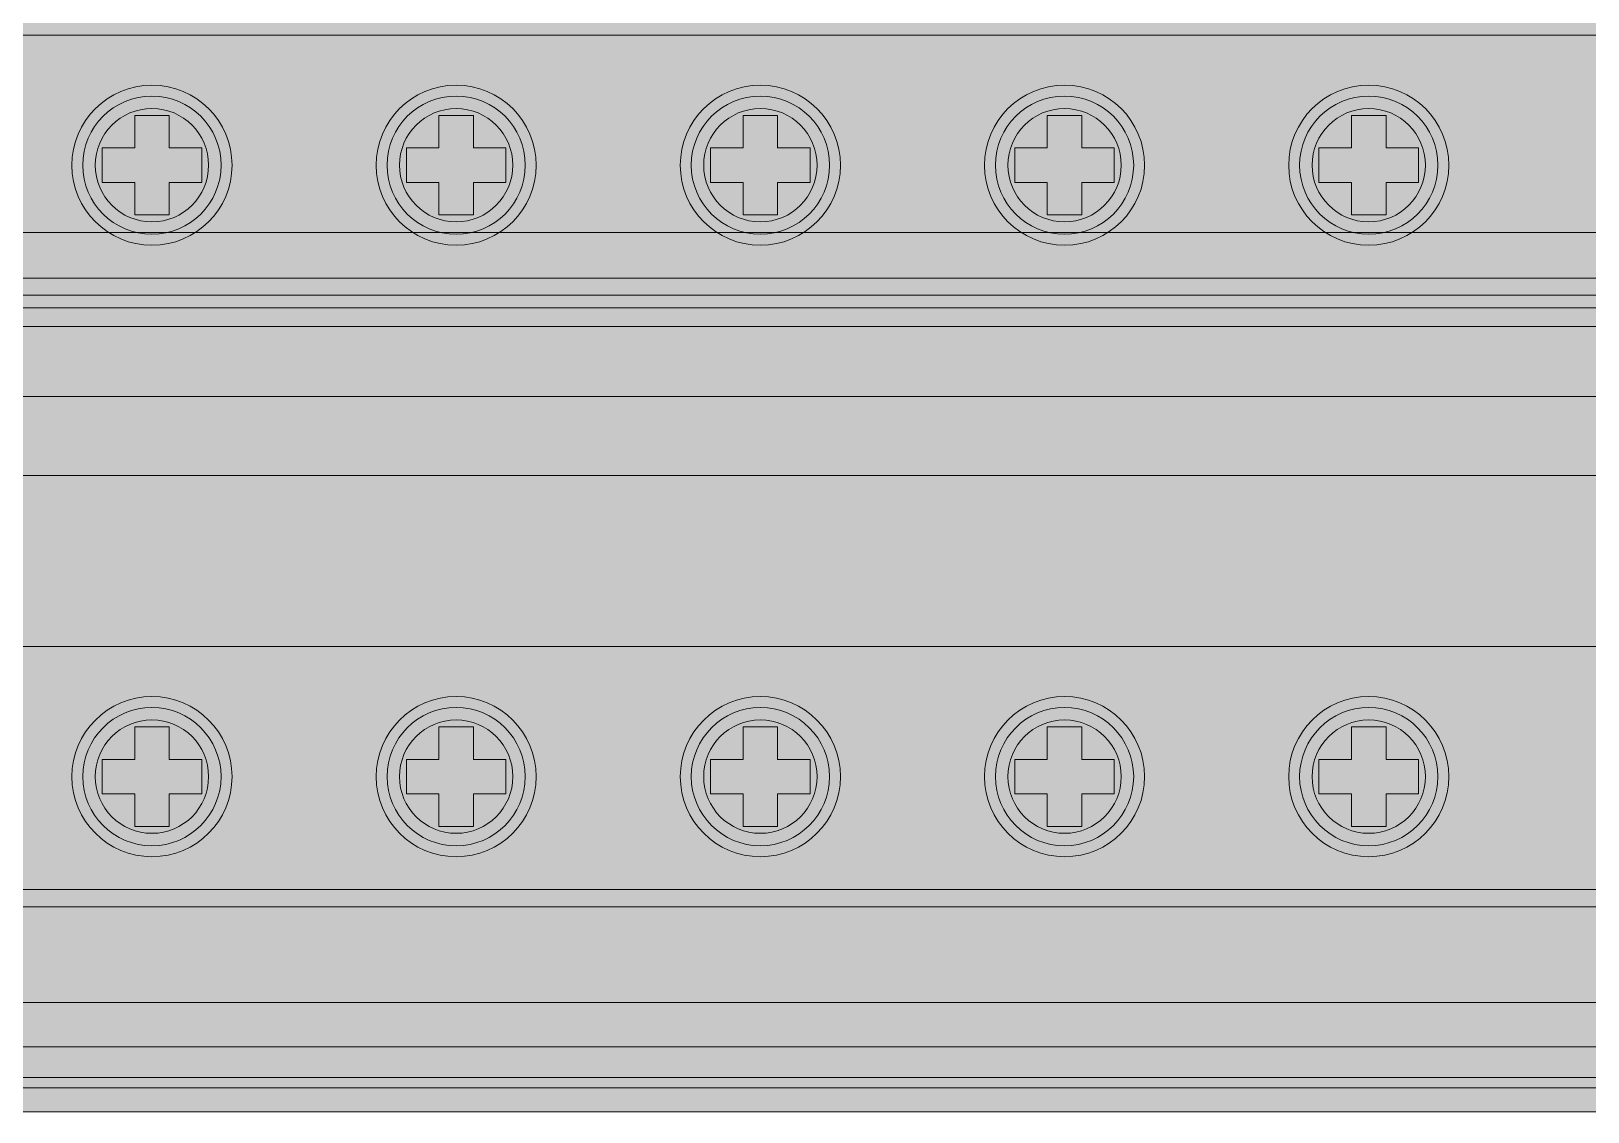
# Model space of a CAD drawing. Header units: millimetres. Extents: x 0 to 617, y -25 to 454.
# Drawn here: x 23.05 to 68.54, y 332.15 to 363.73 of the extents above; entities that cross this region are included whole.
import ezdxf

# ---------------------------------------------------------------- set-up
doc = ezdxf.new("R2010")
doc.units = ezdxf.units.MM
doc.layers.add('CP_DEVICES', color=7, linetype='Continuous')
for name, color, linetype, lineweight in [('EKF_DETAILS', 7, 'Continuous', 5), ('EKF_FILL', 7, 'Continuous', 5), ('EKF_OUTLINE', 7, 'Continuous', 13), ('EKF_TERMINALS', 7, 'Continuous', 5)]:
    doc.layers.add(name, color=color, linetype=linetype, lineweight=lineweight)

# ---------------------------------------------------------------- blocks, each defined once
blk = doc.blocks.new('EKF_CM_4x11')
at = {"layer": 'EKF_FILL', "true_color": 0xe3e8e5}
blk.add_hatch(color=254, dxfattribs=at).paths.add_polyline_path([(105.3, 88.1), (105.611, 88.059), (105.9, 87.939), (106.149, 87.749), (106.339, 87.5), (106.459, 87.211), (106.5, 86.9), (106.5, 1.2), (106.459, 0.889), (106.339, 0.6), (106.149, 0.351), (105.9, 0.161), (105.611, 0.041), (105.3, 0), (1.2, 0), (0.889, 0.041), (0.6, 0.161), (0.351, 0.351), (0.161, 0.6), (0.041, 0.889), (0, 1.2), (0, 86.9), (0.041, 87.211), (0.161, 87.5), (0.351, 87.749), (0.6, 87.939), (0.889, 88.059), (1.2, 88.1)])
at = {"layer": 'EKF_FILL', "true_color": 0x55564e}
blk.add_hatch(color=251, dxfattribs=at).paths.add_polyline_path([(103.3, 87.7), (103.481, 87.676), (103.65, 87.606), (103.795, 87.495), (103.906, 87.35), (103.976, 87.181), (104, 87), (104, 1.4), (103.976, 1.219), (103.906, 1.05), (103.795, 0.905), (103.65, 0.794), (103.481, 0.724), (103.3, 0.7), (3.2, 0.7), (3.019, 0.724), (2.85, 0.794), (2.705, 0.905), (2.594, 1.05), (2.524, 1.219), (2.5, 1.4), (2.5, 87), (2.524, 87.181), (2.594, 87.35), (2.705, 87.495), (2.85, 87.606), (3.019, 87.676), (3.2, 87.7)])
at = {"layer": 'EKF_FILL', "true_color": 0x66665a}
blk.add_hatch(color=251, dxfattribs=at).paths.add_polyline_path([(102.1, 86.5), (102.204, 86.486), (102.3, 86.446), (102.383, 86.383), (102.446, 86.3), (102.486, 86.204), (102.5, 86.1), (102.5, 2.3), (102.486, 2.196), (102.446, 2.1), (102.383, 2.017), (102.3, 1.954), (102.204, 1.914), (102.1, 1.9), (4.4, 1.9), (4.296, 1.914), (4.2, 1.954), (4.117, 2.017), (4.054, 2.1), (4.014, 2.196), (4, 2.3), (4, 86.1), (4.014, 86.204), (4.054, 86.3), (4.117, 86.383), (4.2, 86.446), (4.296, 86.486), (4.4, 86.5)])
at = {"layer": 'EKF_FILL', "true_color": 0x8b805d}
for points in [[(100, 31.463), (100.104, 31.45), (100.2, 31.41), (100.283, 31.346), (100.346, 31.264), (100.386, 31.167), (100.4, 31.064), (100.4, 24.264), (100.386, 24.16), (100.346, 24.064), (100.283, 23.981), (100.2, 23.917), (100.104, 23.877), (100, 23.863), (6.5, 23.863), (6.396, 23.877), (6.3, 23.917), (6.217, 23.981), (6.154, 24.064), (6.114, 24.16), (6.1, 24.264), (6.1, 31.064), (6.114, 31.167), (6.154, 31.264), (6.217, 31.346), (6.3, 31.41), (6.396, 31.45), (6.5, 31.463)], [(100, 13.596), (100.104, 13.582), (100.2, 13.542), (100.283, 13.478), (100.346, 13.396), (100.386, 13.299), (100.4, 13.196), (100.4, 6.396), (100.386, 6.292), (100.346, 6.196), (100.283, 6.113), (100.2, 6.049), (100.104, 6.009), (100, 5.996), (6.5, 5.996), (6.396, 6.009), (6.3, 6.049), (6.217, 6.113), (6.154, 6.196), (6.114, 6.292), (6.1, 6.396), (6.1, 13.196), (6.114, 13.299), (6.154, 13.396), (6.217, 13.478), (6.3, 13.542), (6.396, 13.582), (6.5, 13.596)]]:
    blk.add_hatch(color=45, dxfattribs=at).paths.add_polyline_path(points)
at = {"layer": 'EKF_FILL', "true_color": 0x625f4e}
for points in [[(28.92, 27.664), (28.9, 27.358), (28.84, 27.058), (28.742, 26.768), (28.606, 26.494), (28.436, 26.239), (28.235, 26.009), (28.005, 25.807), (27.75, 25.637), (27.475, 25.502), (27.186, 25.403), (26.885, 25.344), (26.58, 25.324), (26.275, 25.344), (25.974, 25.403), (25.685, 25.502), (25.41, 25.637), (25.155, 25.807), (24.925, 26.009), (24.724, 26.239), (24.554, 26.494), (24.418, 26.768), (24.32, 27.058), (24.26, 27.358), (24.24, 27.664), (24.26, 27.969), (24.32, 28.269), (24.418, 28.559), (24.554, 28.834), (24.724, 29.088), (24.925, 29.318), (25.155, 29.52), (25.41, 29.69), (25.685, 29.825), (25.974, 29.924), (26.275, 29.983), (26.58, 30.004), (26.885, 29.983), (27.186, 29.924), (27.475, 29.825), (27.75, 29.69), (28.005, 29.52), (28.235, 29.318), (28.436, 29.088), (28.606, 28.834), (28.742, 28.559), (28.84, 28.269), (28.9, 27.969)], [(37.81, 27.664), (37.79, 27.358), (37.73, 27.058), (37.632, 26.768), (37.496, 26.494), (37.326, 26.239), (37.125, 26.009), (36.895, 25.807), (36.64, 25.637), (36.365, 25.502), (36.076, 25.403), (35.775, 25.344), (35.47, 25.324), (35.165, 25.344), (34.864, 25.403), (34.575, 25.502), (34.3, 25.637), (34.045, 25.807), (33.815, 26.009), (33.614, 26.239), (33.444, 26.494), (33.308, 26.768), (33.21, 27.058), (33.15, 27.358), (33.13, 27.664), (33.15, 27.969), (33.21, 28.269), (33.308, 28.559), (33.444, 28.834), (33.614, 29.088), (33.815, 29.318), (34.045, 29.52), (34.3, 29.69), (34.575, 29.825), (34.864, 29.924), (35.165, 29.983), (35.47, 30.004), (35.775, 29.983), (36.076, 29.924), (36.365, 29.825), (36.64, 29.69), (36.895, 29.52), (37.125, 29.318), (37.326, 29.088), (37.496, 28.834), (37.632, 28.559), (37.73, 28.269), (37.79, 27.969)], [(46.7, 27.664), (46.68, 27.358), (46.62, 27.058), (46.522, 26.768), (46.386, 26.494), (46.216, 26.239), (46.015, 26.009), (45.785, 25.807), (45.53, 25.637), (45.255, 25.502), (44.966, 25.403), (44.665, 25.344), (44.36, 25.324), (44.055, 25.344), (43.754, 25.403), (43.465, 25.502), (43.19, 25.637), (42.935, 25.807), (42.705, 26.009), (42.504, 26.239), (42.334, 26.494), (42.198, 26.768), (42.1, 27.058), (42.04, 27.358), (42.02, 27.664), (42.04, 27.969), (42.1, 28.269), (42.198, 28.559), (42.334, 28.834), (42.504, 29.088), (42.705, 29.318), (42.935, 29.52), (43.19, 29.69), (43.465, 29.825), (43.754, 29.924), (44.055, 29.983), (44.36, 30.004), (44.665, 29.983), (44.966, 29.924), (45.255, 29.825), (45.53, 29.69), (45.785, 29.52), (46.015, 29.318), (46.216, 29.088), (46.386, 28.834), (46.522, 28.559), (46.62, 28.269), (46.68, 27.969)], [(55.59, 27.664), (55.57, 27.358), (55.51, 27.058), (55.412, 26.768), (55.276, 26.494), (55.106, 26.239), (54.905, 26.009), (54.675, 25.807), (54.42, 25.637), (54.145, 25.502), (53.856, 25.403), (53.555, 25.344), (53.25, 25.324), (52.945, 25.344), (52.644, 25.403), (52.355, 25.502), (52.08, 25.637), (51.825, 25.807), (51.595, 26.009), (51.394, 26.239), (51.224, 26.494), (51.088, 26.768), (50.99, 27.058), (50.93, 27.358), (50.91, 27.664), (50.93, 27.969), (50.99, 28.269), (51.088, 28.559), (51.224, 28.834), (51.394, 29.088), (51.595, 29.318), (51.825, 29.52), (52.08, 29.69), (52.355, 29.825), (52.644, 29.924), (52.945, 29.983), (53.25, 30.004), (53.555, 29.983), (53.856, 29.924), (54.145, 29.825), (54.42, 29.69), (54.675, 29.52), (54.905, 29.318), (55.106, 29.088), (55.276, 28.834), (55.412, 28.559), (55.51, 28.269), (55.57, 27.969)], [(64.48, 27.664), (64.46, 27.358), (64.4, 27.058), (64.302, 26.768), (64.166, 26.494), (63.996, 26.239), (63.795, 26.009), (63.565, 25.807), (63.31, 25.637), (63.035, 25.502), (62.746, 25.403), (62.445, 25.344), (62.14, 25.324), (61.835, 25.344), (61.534, 25.403), (61.245, 25.502), (60.97, 25.637), (60.715, 25.807), (60.485, 26.009), (60.284, 26.239), (60.114, 26.494), (59.978, 26.768), (59.88, 27.058), (59.82, 27.358), (59.8, 27.664), (59.82, 27.969), (59.88, 28.269), (59.978, 28.559), (60.114, 28.834), (60.284, 29.088), (60.485, 29.318), (60.715, 29.52), (60.97, 29.69), (61.245, 29.825), (61.534, 29.924), (61.835, 29.983), (62.14, 30.004), (62.445, 29.983), (62.746, 29.924), (63.035, 29.825), (63.31, 29.69), (63.565, 29.52), (63.795, 29.318), (63.996, 29.088), (64.166, 28.834), (64.302, 28.559), (64.4, 28.269), (64.46, 27.969)], [(28.92, 9.796), (28.9, 9.49), (28.84, 9.19), (28.742, 8.9), (28.606, 8.626), (28.436, 8.371), (28.235, 8.141), (28.005, 7.939), (27.75, 7.769), (27.475, 7.634), (27.186, 7.535), (26.885, 7.476), (26.58, 7.456), (26.275, 7.476), (25.974, 7.535), (25.685, 7.634), (25.41, 7.769), (25.155, 7.939), (24.925, 8.141), (24.724, 8.371), (24.554, 8.626), (24.418, 8.9), (24.32, 9.19), (24.26, 9.49), (24.24, 9.796), (24.26, 10.101), (24.32, 10.401), (24.418, 10.691), (24.554, 10.966), (24.724, 11.22), (24.925, 11.45), (25.155, 11.652), (25.41, 11.822), (25.685, 11.957), (25.974, 12.056), (26.275, 12.116), (26.58, 12.136), (26.885, 12.116), (27.186, 12.056), (27.475, 11.957), (27.75, 11.822), (28.005, 11.652), (28.235, 11.45), (28.436, 11.22), (28.606, 10.966), (28.742, 10.691), (28.84, 10.401), (28.9, 10.101)], [(37.81, 9.796), (37.79, 9.49), (37.73, 9.19), (37.632, 8.9), (37.496, 8.626), (37.326, 8.371), (37.125, 8.141), (36.895, 7.939), (36.64, 7.769), (36.365, 7.634), (36.076, 7.535), (35.775, 7.476), (35.47, 7.456), (35.165, 7.476), (34.864, 7.535), (34.575, 7.634), (34.3, 7.769), (34.045, 7.939), (33.815, 8.141), (33.614, 8.371), (33.444, 8.626), (33.308, 8.9), (33.21, 9.19), (33.15, 9.49), (33.13, 9.796), (33.15, 10.101), (33.21, 10.401), (33.308, 10.691), (33.444, 10.966), (33.614, 11.22), (33.815, 11.45), (34.045, 11.652), (34.3, 11.822), (34.575, 11.957), (34.864, 12.056), (35.165, 12.116), (35.47, 12.136), (35.775, 12.116), (36.076, 12.056), (36.365, 11.957), (36.64, 11.822), (36.895, 11.652), (37.125, 11.45), (37.326, 11.22), (37.496, 10.966), (37.632, 10.691), (37.73, 10.401), (37.79, 10.101)], [(46.7, 9.796), (46.68, 9.49), (46.62, 9.19), (46.522, 8.9), (46.386, 8.626), (46.216, 8.371), (46.015, 8.141), (45.785, 7.939), (45.53, 7.769), (45.255, 7.634), (44.966, 7.535), (44.665, 7.476), (44.36, 7.456), (44.055, 7.476), (43.754, 7.535), (43.465, 7.634), (43.19, 7.769), (42.935, 7.939), (42.705, 8.141), (42.504, 8.371), (42.334, 8.626), (42.198, 8.9), (42.1, 9.19), (42.04, 9.49), (42.02, 9.796), (42.04, 10.101), (42.1, 10.401), (42.198, 10.691), (42.334, 10.966), (42.504, 11.22), (42.705, 11.45), (42.935, 11.652), (43.19, 11.822), (43.465, 11.957), (43.754, 12.056), (44.055, 12.116), (44.36, 12.136), (44.665, 12.116), (44.966, 12.056), (45.255, 11.957), (45.53, 11.822), (45.785, 11.652), (46.015, 11.45), (46.216, 11.22), (46.386, 10.966), (46.522, 10.691), (46.62, 10.401), (46.68, 10.101)], [(55.59, 9.796), (55.57, 9.49), (55.51, 9.19), (55.412, 8.9), (55.276, 8.626), (55.106, 8.371), (54.905, 8.141), (54.675, 7.939), (54.42, 7.769), (54.145, 7.634), (53.856, 7.535), (53.555, 7.476), (53.25, 7.456), (52.945, 7.476), (52.644, 7.535), (52.355, 7.634), (52.08, 7.769), (51.825, 7.939), (51.595, 8.141), (51.394, 8.371), (51.224, 8.626), (51.088, 8.9), (50.99, 9.19), (50.93, 9.49), (50.91, 9.796), (50.93, 10.101), (50.99, 10.401), (51.088, 10.691), (51.224, 10.966), (51.394, 11.22), (51.595, 11.45), (51.825, 11.652), (52.08, 11.822), (52.355, 11.957), (52.644, 12.056), (52.945, 12.116), (53.25, 12.136), (53.555, 12.116), (53.856, 12.056), (54.145, 11.957), (54.42, 11.822), (54.675, 11.652), (54.905, 11.45), (55.106, 11.22), (55.276, 10.966), (55.412, 10.691), (55.51, 10.401), (55.57, 10.101)], [(64.48, 9.796), (64.46, 9.49), (64.4, 9.19), (64.302, 8.9), (64.166, 8.626), (63.996, 8.371), (63.795, 8.141), (63.565, 7.939), (63.31, 7.769), (63.035, 7.634), (62.746, 7.535), (62.445, 7.476), (62.14, 7.456), (61.835, 7.476), (61.534, 7.535), (61.245, 7.634), (60.97, 7.769), (60.715, 7.939), (60.485, 8.141), (60.284, 8.371), (60.114, 8.626), (59.978, 8.9), (59.88, 9.19), (59.82, 9.49), (59.8, 9.796), (59.82, 10.101), (59.88, 10.401), (59.978, 10.691), (60.114, 10.966), (60.284, 11.22), (60.485, 11.45), (60.715, 11.652), (60.97, 11.822), (61.245, 11.957), (61.534, 12.056), (61.835, 12.116), (62.14, 12.136), (62.445, 12.116), (62.746, 12.056), (63.035, 11.957), (63.31, 11.822), (63.565, 11.652), (63.795, 11.45), (63.996, 11.22), (64.166, 10.966), (64.302, 10.691), (64.4, 10.401), (64.46, 10.101)]]:
    blk.add_hatch(color=251, dxfattribs=at).paths.add_polyline_path(points)
at = {"layer": 'EKF_FILL', "true_color": 0x909087}
for points in [[(28.6, 27.664), (28.583, 27.4), (28.531, 27.141), (28.446, 26.89), (28.329, 26.654), (28.183, 26.434), (28.008, 26.235), (27.81, 26.061), (27.59, 25.914), (27.353, 25.797), (27.103, 25.712), (26.844, 25.661), (26.58, 25.643), (26.316, 25.661), (26.057, 25.712), (25.807, 25.797), (25.57, 25.914), (25.35, 26.061), (25.152, 26.235), (24.977, 26.434), (24.831, 26.654), (24.714, 26.89), (24.629, 27.141), (24.577, 27.4), (24.56, 27.664), (24.577, 27.927), (24.629, 28.186), (24.714, 28.437), (24.831, 28.674), (24.977, 28.893), (25.152, 29.092), (25.35, 29.266), (25.57, 29.413), (25.807, 29.53), (26.057, 29.615), (26.316, 29.666), (26.58, 29.684), (26.844, 29.666), (27.103, 29.615), (27.353, 29.53), (27.59, 29.413), (27.81, 29.266), (28.008, 29.092), (28.183, 28.893), (28.329, 28.674), (28.446, 28.437), (28.531, 28.186), (28.583, 27.927)], [(37.49, 27.664), (37.473, 27.4), (37.421, 27.141), (37.336, 26.89), (37.219, 26.654), (37.073, 26.434), (36.898, 26.235), (36.7, 26.061), (36.48, 25.914), (36.243, 25.797), (35.993, 25.712), (35.734, 25.661), (35.47, 25.643), (35.206, 25.661), (34.947, 25.712), (34.697, 25.797), (34.46, 25.914), (34.24, 26.061), (34.042, 26.235), (33.867, 26.434), (33.721, 26.654), (33.604, 26.89), (33.519, 27.141), (33.467, 27.4), (33.45, 27.664), (33.467, 27.927), (33.519, 28.186), (33.604, 28.437), (33.721, 28.674), (33.867, 28.893), (34.042, 29.092), (34.24, 29.266), (34.46, 29.413), (34.697, 29.53), (34.947, 29.615), (35.206, 29.666), (35.47, 29.684), (35.734, 29.666), (35.993, 29.615), (36.243, 29.53), (36.48, 29.413), (36.7, 29.266), (36.898, 29.092), (37.073, 28.893), (37.219, 28.674), (37.336, 28.437), (37.421, 28.186), (37.473, 27.927)], [(46.38, 27.664), (46.363, 27.4), (46.311, 27.141), (46.226, 26.89), (46.109, 26.654), (45.963, 26.434), (45.788, 26.235), (45.59, 26.061), (45.37, 25.914), (45.133, 25.797), (44.883, 25.712), (44.624, 25.661), (44.36, 25.643), (44.096, 25.661), (43.837, 25.712), (43.587, 25.797), (43.35, 25.914), (43.13, 26.061), (42.932, 26.235), (42.757, 26.434), (42.611, 26.654), (42.494, 26.89), (42.409, 27.141), (42.357, 27.4), (42.34, 27.664), (42.357, 27.927), (42.409, 28.186), (42.494, 28.437), (42.611, 28.674), (42.757, 28.893), (42.932, 29.092), (43.13, 29.266), (43.35, 29.413), (43.587, 29.53), (43.837, 29.615), (44.096, 29.666), (44.36, 29.684), (44.624, 29.666), (44.883, 29.615), (45.133, 29.53), (45.37, 29.413), (45.59, 29.266), (45.788, 29.092), (45.963, 28.893), (46.109, 28.674), (46.226, 28.437), (46.311, 28.186), (46.363, 27.927)], [(55.27, 27.664), (55.253, 27.4), (55.201, 27.141), (55.116, 26.89), (54.999, 26.654), (54.853, 26.434), (54.678, 26.235), (54.48, 26.061), (54.26, 25.914), (54.023, 25.797), (53.773, 25.712), (53.514, 25.661), (53.25, 25.643), (52.986, 25.661), (52.727, 25.712), (52.477, 25.797), (52.24, 25.914), (52.02, 26.061), (51.822, 26.235), (51.647, 26.434), (51.501, 26.654), (51.384, 26.89), (51.299, 27.141), (51.247, 27.4), (51.23, 27.664), (51.247, 27.927), (51.299, 28.186), (51.384, 28.437), (51.501, 28.674), (51.647, 28.893), (51.822, 29.092), (52.02, 29.266), (52.24, 29.413), (52.477, 29.53), (52.727, 29.615), (52.986, 29.666), (53.25, 29.684), (53.514, 29.666), (53.773, 29.615), (54.023, 29.53), (54.26, 29.413), (54.48, 29.266), (54.678, 29.092), (54.853, 28.893), (54.999, 28.674), (55.116, 28.437), (55.201, 28.186), (55.253, 27.927)], [(64.16, 27.664), (64.143, 27.4), (64.091, 27.141), (64.006, 26.89), (63.889, 26.654), (63.743, 26.434), (63.568, 26.235), (63.37, 26.061), (63.15, 25.914), (62.913, 25.797), (62.663, 25.712), (62.404, 25.661), (62.14, 25.643), (61.876, 25.661), (61.617, 25.712), (61.367, 25.797), (61.13, 25.914), (60.91, 26.061), (60.712, 26.235), (60.537, 26.434), (60.391, 26.654), (60.274, 26.89), (60.189, 27.141), (60.137, 27.4), (60.12, 27.664), (60.137, 27.927), (60.189, 28.186), (60.274, 28.437), (60.391, 28.674), (60.537, 28.893), (60.712, 29.092), (60.91, 29.266), (61.13, 29.413), (61.367, 29.53), (61.617, 29.615), (61.876, 29.666), (62.14, 29.684), (62.404, 29.666), (62.663, 29.615), (62.913, 29.53), (63.15, 29.413), (63.37, 29.266), (63.568, 29.092), (63.743, 28.893), (63.889, 28.674), (64.006, 28.437), (64.091, 28.186), (64.143, 27.927)], [(28.6, 9.796), (28.583, 9.532), (28.531, 9.273), (28.446, 9.023), (28.329, 8.786), (28.183, 8.566), (28.008, 8.367), (27.81, 8.193), (27.59, 8.046), (27.353, 7.929), (27.103, 7.844), (26.844, 7.793), (26.58, 7.776), (26.316, 7.793), (26.057, 7.844), (25.807, 7.929), (25.57, 8.046), (25.35, 8.193), (25.152, 8.367), (24.977, 8.566), (24.831, 8.786), (24.714, 9.023), (24.629, 9.273), (24.577, 9.532), (24.56, 9.796), (24.577, 10.059), (24.629, 10.318), (24.714, 10.569), (24.831, 10.806), (24.977, 11.025), (25.152, 11.224), (25.35, 11.398), (25.57, 11.545), (25.807, 11.662), (26.057, 11.747), (26.316, 11.798), (26.58, 11.816), (26.844, 11.798), (27.103, 11.747), (27.353, 11.662), (27.59, 11.545), (27.81, 11.398), (28.008, 11.224), (28.183, 11.025), (28.329, 10.806), (28.446, 10.569), (28.531, 10.318), (28.583, 10.059)], [(37.49, 9.796), (37.473, 9.532), (37.421, 9.273), (37.336, 9.023), (37.219, 8.786), (37.073, 8.566), (36.898, 8.367), (36.7, 8.193), (36.48, 8.046), (36.243, 7.929), (35.993, 7.844), (35.734, 7.793), (35.47, 7.776), (35.206, 7.793), (34.947, 7.844), (34.697, 7.929), (34.46, 8.046), (34.24, 8.193), (34.042, 8.367), (33.867, 8.566), (33.721, 8.786), (33.604, 9.023), (33.519, 9.273), (33.467, 9.532), (33.45, 9.796), (33.467, 10.059), (33.519, 10.318), (33.604, 10.569), (33.721, 10.806), (33.867, 11.025), (34.042, 11.224), (34.24, 11.398), (34.46, 11.545), (34.697, 11.662), (34.947, 11.747), (35.206, 11.798), (35.47, 11.816), (35.734, 11.798), (35.993, 11.747), (36.243, 11.662), (36.48, 11.545), (36.7, 11.398), (36.898, 11.224), (37.073, 11.025), (37.219, 10.806), (37.336, 10.569), (37.421, 10.318), (37.473, 10.059)], [(46.38, 9.796), (46.363, 9.532), (46.311, 9.273), (46.226, 9.023), (46.109, 8.786), (45.963, 8.566), (45.788, 8.367), (45.59, 8.193), (45.37, 8.046), (45.133, 7.929), (44.883, 7.844), (44.624, 7.793), (44.36, 7.776), (44.096, 7.793), (43.837, 7.844), (43.587, 7.929), (43.35, 8.046), (43.13, 8.193), (42.932, 8.367), (42.757, 8.566), (42.611, 8.786), (42.494, 9.023), (42.409, 9.273), (42.357, 9.532), (42.34, 9.796), (42.357, 10.059), (42.409, 10.318), (42.494, 10.569), (42.611, 10.806), (42.757, 11.025), (42.932, 11.224), (43.13, 11.398), (43.35, 11.545), (43.587, 11.662), (43.837, 11.747), (44.096, 11.798), (44.36, 11.816), (44.624, 11.798), (44.883, 11.747), (45.133, 11.662), (45.37, 11.545), (45.59, 11.398), (45.788, 11.224), (45.963, 11.025), (46.109, 10.806), (46.226, 10.569), (46.311, 10.318), (46.363, 10.059)], [(55.27, 9.796), (55.253, 9.532), (55.201, 9.273), (55.116, 9.023), (54.999, 8.786), (54.853, 8.566), (54.678, 8.367), (54.48, 8.193), (54.26, 8.046), (54.023, 7.929), (53.773, 7.844), (53.514, 7.793), (53.25, 7.776), (52.986, 7.793), (52.727, 7.844), (52.477, 7.929), (52.24, 8.046), (52.02, 8.193), (51.822, 8.367), (51.647, 8.566), (51.501, 8.786), (51.384, 9.023), (51.299, 9.273), (51.247, 9.532), (51.23, 9.796), (51.247, 10.059), (51.299, 10.318), (51.384, 10.569), (51.501, 10.806), (51.647, 11.025), (51.822, 11.224), (52.02, 11.398), (52.24, 11.545), (52.477, 11.662), (52.727, 11.747), (52.986, 11.798), (53.25, 11.816), (53.514, 11.798), (53.773, 11.747), (54.023, 11.662), (54.26, 11.545), (54.48, 11.398), (54.678, 11.224), (54.853, 11.025), (54.999, 10.806), (55.116, 10.569), (55.201, 10.318), (55.253, 10.059)], [(64.16, 9.796), (64.143, 9.532), (64.091, 9.273), (64.006, 9.023), (63.889, 8.786), (63.743, 8.566), (63.568, 8.367), (63.37, 8.193), (63.15, 8.046), (62.913, 7.929), (62.663, 7.844), (62.404, 7.793), (62.14, 7.776), (61.876, 7.793), (61.617, 7.844), (61.367, 7.929), (61.13, 8.046), (60.91, 8.193), (60.712, 8.367), (60.537, 8.566), (60.391, 8.786), (60.274, 9.023), (60.189, 9.273), (60.137, 9.532), (60.12, 9.796), (60.137, 10.059), (60.189, 10.318), (60.274, 10.569), (60.391, 10.806), (60.537, 11.025), (60.712, 11.224), (60.91, 11.398), (61.13, 11.545), (61.367, 11.662), (61.617, 11.747), (61.876, 11.798), (62.14, 11.816), (62.404, 11.798), (62.663, 11.747), (62.913, 11.662), (63.15, 11.545), (63.37, 11.398), (63.568, 11.224), (63.743, 11.025), (63.889, 10.806), (64.006, 10.569), (64.091, 10.318), (64.143, 10.059)]]:
    blk.add_hatch(color=252, dxfattribs=at).paths.add_polyline_path(points)
at = {"layer": 'EKF_FILL', "true_color": 0x797d75}
for points in [[(28.236, 27.664), (28.222, 27.447), (28.18, 27.235), (28.11, 27.03), (28.014, 26.835), (27.894, 26.655), (27.751, 26.492), (27.588, 26.349), (27.408, 26.229), (27.214, 26.133), (27.009, 26.064), (26.796, 26.021), (26.58, 26.007), (26.364, 26.021), (26.151, 26.064), (25.946, 26.133), (25.752, 26.229), (25.572, 26.349), (25.409, 26.492), (25.266, 26.655), (25.146, 26.835), (25.05, 27.03), (24.98, 27.235), (24.938, 27.447), (24.924, 27.664), (24.938, 27.88), (24.98, 28.092), (25.05, 28.297), (25.146, 28.492), (25.266, 28.672), (25.409, 28.835), (25.572, 28.978), (25.752, 29.098), (25.946, 29.194), (26.151, 29.263), (26.364, 29.306), (26.58, 29.32), (26.796, 29.306), (27.009, 29.263), (27.214, 29.194), (27.408, 29.098), (27.588, 28.978), (27.751, 28.835), (27.894, 28.672), (28.014, 28.492), (28.11, 28.297), (28.18, 28.092), (28.222, 27.88)], [(37.126, 27.664), (37.112, 27.447), (37.07, 27.235), (37, 27.03), (36.904, 26.835), (36.784, 26.655), (36.641, 26.492), (36.478, 26.349), (36.298, 26.229), (36.104, 26.133), (35.899, 26.064), (35.686, 26.021), (35.47, 26.007), (35.254, 26.021), (35.041, 26.064), (34.836, 26.133), (34.642, 26.229), (34.462, 26.349), (34.299, 26.492), (34.156, 26.655), (34.036, 26.835), (33.94, 27.03), (33.87, 27.235), (33.828, 27.447), (33.814, 27.664), (33.828, 27.88), (33.87, 28.092), (33.94, 28.297), (34.036, 28.492), (34.156, 28.672), (34.299, 28.835), (34.462, 28.978), (34.642, 29.098), (34.836, 29.194), (35.041, 29.263), (35.254, 29.306), (35.47, 29.32), (35.686, 29.306), (35.899, 29.263), (36.104, 29.194), (36.298, 29.098), (36.478, 28.978), (36.641, 28.835), (36.784, 28.672), (36.904, 28.492), (37, 28.297), (37.07, 28.092), (37.112, 27.88)], [(46.016, 27.664), (46.002, 27.447), (45.96, 27.235), (45.89, 27.03), (45.794, 26.835), (45.674, 26.655), (45.531, 26.492), (45.368, 26.349), (45.188, 26.229), (44.994, 26.133), (44.789, 26.064), (44.576, 26.021), (44.36, 26.007), (44.144, 26.021), (43.931, 26.064), (43.726, 26.133), (43.532, 26.229), (43.352, 26.349), (43.189, 26.492), (43.046, 26.655), (42.926, 26.835), (42.83, 27.03), (42.76, 27.235), (42.718, 27.447), (42.704, 27.664), (42.718, 27.88), (42.76, 28.092), (42.83, 28.297), (42.926, 28.492), (43.046, 28.672), (43.189, 28.835), (43.352, 28.978), (43.532, 29.098), (43.726, 29.194), (43.931, 29.263), (44.144, 29.306), (44.36, 29.32), (44.576, 29.306), (44.789, 29.263), (44.994, 29.194), (45.188, 29.098), (45.368, 28.978), (45.531, 28.835), (45.674, 28.672), (45.794, 28.492), (45.89, 28.297), (45.96, 28.092), (46.002, 27.88)], [(54.906, 27.664), (54.892, 27.447), (54.85, 27.235), (54.78, 27.03), (54.684, 26.835), (54.564, 26.655), (54.421, 26.492), (54.258, 26.349), (54.078, 26.229), (53.884, 26.133), (53.679, 26.064), (53.466, 26.021), (53.25, 26.007), (53.034, 26.021), (52.821, 26.064), (52.616, 26.133), (52.422, 26.229), (52.242, 26.349), (52.079, 26.492), (51.936, 26.655), (51.816, 26.835), (51.72, 27.03), (51.65, 27.235), (51.608, 27.447), (51.594, 27.664), (51.608, 27.88), (51.65, 28.092), (51.72, 28.297), (51.816, 28.492), (51.936, 28.672), (52.079, 28.835), (52.242, 28.978), (52.422, 29.098), (52.616, 29.194), (52.821, 29.263), (53.034, 29.306), (53.25, 29.32), (53.466, 29.306), (53.679, 29.263), (53.884, 29.194), (54.078, 29.098), (54.258, 28.978), (54.421, 28.835), (54.564, 28.672), (54.684, 28.492), (54.78, 28.297), (54.85, 28.092), (54.892, 27.88)], [(63.796, 27.664), (63.782, 27.447), (63.74, 27.235), (63.67, 27.03), (63.574, 26.835), (63.454, 26.655), (63.311, 26.492), (63.148, 26.349), (62.968, 26.229), (62.774, 26.133), (62.569, 26.064), (62.356, 26.021), (62.14, 26.007), (61.924, 26.021), (61.711, 26.064), (61.506, 26.133), (61.312, 26.229), (61.132, 26.349), (60.969, 26.492), (60.826, 26.655), (60.706, 26.835), (60.61, 27.03), (60.54, 27.235), (60.498, 27.447), (60.484, 27.664), (60.498, 27.88), (60.54, 28.092), (60.61, 28.297), (60.706, 28.492), (60.826, 28.672), (60.969, 28.835), (61.132, 28.978), (61.312, 29.098), (61.506, 29.194), (61.711, 29.263), (61.924, 29.306), (62.14, 29.32), (62.356, 29.306), (62.569, 29.263), (62.774, 29.194), (62.968, 29.098), (63.148, 28.978), (63.311, 28.835), (63.454, 28.672), (63.574, 28.492), (63.67, 28.297), (63.74, 28.092), (63.782, 27.88)], [(28.236, 9.796), (28.222, 9.579), (28.18, 9.367), (28.11, 9.162), (28.014, 8.967), (27.894, 8.787), (27.751, 8.624), (27.588, 8.481), (27.408, 8.361), (27.214, 8.265), (27.009, 8.196), (26.796, 8.153), (26.58, 8.139), (26.364, 8.153), (26.151, 8.196), (25.946, 8.265), (25.752, 8.361), (25.572, 8.481), (25.409, 8.624), (25.266, 8.787), (25.146, 8.967), (25.05, 9.162), (24.98, 9.367), (24.938, 9.579), (24.924, 9.796), (24.938, 10.012), (24.98, 10.224), (25.05, 10.429), (25.146, 10.624), (25.266, 10.804), (25.409, 10.967), (25.572, 11.11), (25.752, 11.23), (25.946, 11.326), (26.151, 11.396), (26.364, 11.438), (26.58, 11.452), (26.796, 11.438), (27.009, 11.396), (27.214, 11.326), (27.408, 11.23), (27.588, 11.11), (27.751, 10.967), (27.894, 10.804), (28.014, 10.624), (28.11, 10.429), (28.18, 10.224), (28.222, 10.012)], [(37.126, 9.796), (37.112, 9.579), (37.07, 9.367), (37, 9.162), (36.904, 8.967), (36.784, 8.787), (36.641, 8.624), (36.478, 8.481), (36.298, 8.361), (36.104, 8.265), (35.899, 8.196), (35.686, 8.153), (35.47, 8.139), (35.254, 8.153), (35.041, 8.196), (34.836, 8.265), (34.642, 8.361), (34.462, 8.481), (34.299, 8.624), (34.156, 8.787), (34.036, 8.967), (33.94, 9.162), (33.87, 9.367), (33.828, 9.579), (33.814, 9.796), (33.828, 10.012), (33.87, 10.224), (33.94, 10.429), (34.036, 10.624), (34.156, 10.804), (34.299, 10.967), (34.462, 11.11), (34.642, 11.23), (34.836, 11.326), (35.041, 11.396), (35.254, 11.438), (35.47, 11.452), (35.686, 11.438), (35.899, 11.396), (36.104, 11.326), (36.298, 11.23), (36.478, 11.11), (36.641, 10.967), (36.784, 10.804), (36.904, 10.624), (37, 10.429), (37.07, 10.224), (37.112, 10.012)], [(46.016, 9.796), (46.002, 9.579), (45.96, 9.367), (45.89, 9.162), (45.794, 8.967), (45.674, 8.787), (45.531, 8.624), (45.368, 8.481), (45.188, 8.361), (44.994, 8.265), (44.789, 8.196), (44.576, 8.153), (44.36, 8.139), (44.144, 8.153), (43.931, 8.196), (43.726, 8.265), (43.532, 8.361), (43.352, 8.481), (43.189, 8.624), (43.046, 8.787), (42.926, 8.967), (42.83, 9.162), (42.76, 9.367), (42.718, 9.579), (42.704, 9.796), (42.718, 10.012), (42.76, 10.224), (42.83, 10.429), (42.926, 10.624), (43.046, 10.804), (43.189, 10.967), (43.352, 11.11), (43.532, 11.23), (43.726, 11.326), (43.931, 11.396), (44.144, 11.438), (44.36, 11.452), (44.576, 11.438), (44.789, 11.396), (44.994, 11.326), (45.188, 11.23), (45.368, 11.11), (45.531, 10.967), (45.674, 10.804), (45.794, 10.624), (45.89, 10.429), (45.96, 10.224), (46.002, 10.012)], [(54.906, 9.796), (54.892, 9.579), (54.85, 9.367), (54.78, 9.162), (54.684, 8.967), (54.564, 8.787), (54.421, 8.624), (54.258, 8.481), (54.078, 8.361), (53.884, 8.265), (53.679, 8.196), (53.466, 8.153), (53.25, 8.139), (53.034, 8.153), (52.821, 8.196), (52.616, 8.265), (52.422, 8.361), (52.242, 8.481), (52.079, 8.624), (51.936, 8.787), (51.816, 8.967), (51.72, 9.162), (51.65, 9.367), (51.608, 9.579), (51.594, 9.796), (51.608, 10.012), (51.65, 10.224), (51.72, 10.429), (51.816, 10.624), (51.936, 10.804), (52.079, 10.967), (52.242, 11.11), (52.422, 11.23), (52.616, 11.326), (52.821, 11.396), (53.034, 11.438), (53.25, 11.452), (53.466, 11.438), (53.679, 11.396), (53.884, 11.326), (54.078, 11.23), (54.258, 11.11), (54.421, 10.967), (54.564, 10.804), (54.684, 10.624), (54.78, 10.429), (54.85, 10.224), (54.892, 10.012)], [(63.796, 9.796), (63.782, 9.579), (63.74, 9.367), (63.67, 9.162), (63.574, 8.967), (63.454, 8.787), (63.311, 8.624), (63.148, 8.481), (62.968, 8.361), (62.774, 8.265), (62.569, 8.196), (62.356, 8.153), (62.14, 8.139), (61.924, 8.153), (61.711, 8.196), (61.506, 8.265), (61.312, 8.361), (61.132, 8.481), (60.969, 8.624), (60.826, 8.787), (60.706, 8.967), (60.61, 9.162), (60.54, 9.367), (60.498, 9.579), (60.484, 9.796), (60.498, 10.012), (60.54, 10.224), (60.61, 10.429), (60.706, 10.624), (60.826, 10.804), (60.969, 10.967), (61.132, 11.11), (61.312, 11.23), (61.506, 11.326), (61.711, 11.396), (61.924, 11.438), (62.14, 11.452), (62.356, 11.438), (62.569, 11.396), (62.774, 11.326), (62.968, 11.23), (63.148, 11.11), (63.311, 10.967), (63.454, 10.804), (63.574, 10.624), (63.67, 10.429), (63.74, 10.224), (63.782, 10.012)]]:
    blk.add_hatch(color=8, dxfattribs=at).paths.add_polyline_path(points)
at = {"layer": 'EKF_FILL', "true_color": 0x40473f}
for points in [[(26.075, 29.118), (27.085, 29.118), (27.085, 28.169), (28.034, 28.169), (28.034, 27.159), (27.085, 27.159), (27.085, 26.209), (26.075, 26.209), (26.075, 27.159), (25.126, 27.159), (25.126, 28.169), (26.075, 28.169)], [(34.965, 29.118), (35.975, 29.118), (35.975, 28.169), (36.924, 28.169), (36.924, 27.159), (35.975, 27.159), (35.975, 26.209), (34.965, 26.209), (34.965, 27.159), (34.016, 27.159), (34.016, 28.169), (34.965, 28.169)], [(43.855, 29.118), (44.865, 29.118), (44.865, 28.169), (45.814, 28.169), (45.814, 27.159), (44.865, 27.159), (44.865, 26.209), (43.855, 26.209), (43.855, 27.159), (42.906, 27.159), (42.906, 28.169), (43.855, 28.169)], [(52.745, 29.118), (53.755, 29.118), (53.755, 28.169), (54.704, 28.169), (54.704, 27.159), (53.755, 27.159), (53.755, 26.209), (52.745, 26.209), (52.745, 27.159), (51.796, 27.159), (51.796, 28.169), (52.745, 28.169)], [(61.635, 29.118), (62.645, 29.118), (62.645, 28.169), (63.594, 28.169), (63.594, 27.159), (62.645, 27.159), (62.645, 26.209), (61.635, 26.209), (61.635, 27.159), (60.686, 27.159), (60.686, 28.169), (61.635, 28.169)], [(26.075, 11.25), (27.085, 11.25), (27.085, 10.301), (28.034, 10.301), (28.034, 9.291), (27.085, 9.291), (27.085, 8.341), (26.075, 8.341), (26.075, 9.291), (25.126, 9.291), (25.126, 10.301), (26.075, 10.301)], [(34.965, 11.25), (35.975, 11.25), (35.975, 10.301), (36.924, 10.301), (36.924, 9.291), (35.975, 9.291), (35.975, 8.341), (34.965, 8.341), (34.965, 9.291), (34.016, 9.291), (34.016, 10.301), (34.965, 10.301)], [(43.855, 11.25), (44.865, 11.25), (44.865, 10.301), (45.814, 10.301), (45.814, 9.291), (44.865, 9.291), (44.865, 8.341), (43.855, 8.341), (43.855, 9.291), (42.906, 9.291), (42.906, 10.301), (43.855, 10.301)], [(52.745, 11.25), (53.755, 11.25), (53.755, 10.301), (54.704, 10.301), (54.704, 9.291), (53.755, 9.291), (53.755, 8.341), (52.745, 8.341), (52.745, 9.291), (51.796, 9.291), (51.796, 10.301), (52.745, 10.301)], [(61.635, 11.25), (62.645, 11.25), (62.645, 10.301), (63.594, 10.301), (63.594, 9.291), (62.645, 9.291), (62.645, 8.341), (61.635, 8.341), (61.635, 9.291), (60.686, 9.291), (60.686, 10.301), (61.635, 10.301)]]:
    blk.add_hatch(color=69, dxfattribs=at).paths.add_polyline_path(points)
at = {"layer": 'EKF_FILL', "true_color": 0x383e35}
for points in [[(3.1, 25.5), (103.4, 25.5), (103.4, 24), (3.1, 24)], [(3.1, 3), (103.4, 3), (103.4, 1.5), (3.1, 1.5)]]:
    blk.add_hatch(color=250, dxfattribs=at).paths.add_polyline_path(points)
at = {"layer": 'EKF_FILL', "true_color": 0x343930}
blk.add_hatch(color=250, dxfattribs=at).paths.add_polyline_path([(1, 23.5), (105.5, 23.5), (105.5, 20.9), (1, 20.9)])
at = {"layer": 'EKF_FILL', "true_color": 0x8b8e81}
blk.add_hatch(color=252, dxfattribs=at).paths.add_polyline_path([(3.3, 20.1), (103.2, 20.1), (103.2, 18.9), (3.3, 18.9)])
at = {"layer": 'EKF_DETAILS', "color": 252, "lineweight": 5, "true_color": 0x9a9d8e}
for p, q in [((4, 25.7), (102.5, 25.7)), ((4, 3.2), (102.5, 3.2))]:
    blk.add_line(p, q, dxfattribs=at)
at = {"layer": 'EKF_DETAILS', "color": 252, "lineweight": 5, "true_color": 0x8b9083}
blk.add_line((3, 22.95), (103.5, 22.95), dxfattribs=at)
at = {"layer": 'EKF_DETAILS', "color": 253, "lineweight": 5, "true_color": 0xacafa4}
blk.add_line((4, 18.6), (102.5, 18.6), dxfattribs=at)
at = {"layer": 'EKF_DETAILS', "color": 250, "lineweight": 5, "true_color": 0x282d29}
blk.add_lwpolyline([(103.3, 0.7), (3.2, 0.7), (3.019, 0.724), (2.85, 0.794), (2.705, 0.905), (2.594, 1.05), (2.524, 1.219), (2.5, 1.4), (2.5, 87), (2.524, 87.181), (2.594, 87.35), (2.705, 87.495), (2.85, 87.606), (3.019, 87.676), (3.2, 87.7), (103.3, 87.7)], dxfattribs=at)
at = {"layer": 'EKF_DETAILS', "color": 252, "lineweight": 5, "true_color": 0x8e9188}
blk.add_lwpolyline([(102.1, 1.9), (4.4, 1.9), (4.296, 1.914), (4.2, 1.954), (4.117, 2.017), (4.054, 2.1), (4.014, 2.196), (4, 2.3), (4, 86.1), (4.014, 86.204), (4.054, 86.3), (4.117, 86.383), (4.2, 86.446), (4.296, 86.486), (4.4, 86.5), (102.1, 86.5)], dxfattribs=at)
at = {"layer": 'EKF_DETAILS', "color": 250, "lineweight": 5, "true_color": 0x30372f}
for points in [[(103.2, 23.5), (3.3, 23.5), (3.132, 23.522), (2.975, 23.587), (2.84, 23.69), (2.737, 23.825), (2.672, 23.982), (2.65, 24.15), (2.65, 67.45), (2.672, 67.618), (2.737, 67.775), (2.84, 67.91), (2.975, 68.013), (3.132, 68.078), (3.3, 68.1), (103.2, 68.1)], [(103.2, 1), (3.3, 1), (3.132, 1.022), (2.975, 1.087), (2.84, 1.19), (2.737, 1.325), (2.672, 1.482), (2.65, 1.65), (2.65, 20.25), (2.672, 20.418), (2.737, 20.575), (2.84, 20.71), (2.975, 20.813), (3.132, 20.878), (3.3, 20.9), (103.2, 20.9)]]:
    blk.add_lwpolyline(points, dxfattribs=at)
at = {"layer": 'EKF_DETAILS', "color": 250, "lineweight": 5, "true_color": 0x292f28}
blk.add_lwpolyline([(1, 23.5), (105.5, 23.5), (105.5, 20.9), (1, 20.9)], close=True, dxfattribs=at)
at = {"layer": 'EKF_OUTLINE', "color": 250, "lineweight": 13, "true_color": 0x303733}
blk.add_lwpolyline([(105.3, 0), (1.2, 0), (0.889, 0.041), (0.6, 0.161), (0.351, 0.351), (0.161, 0.6), (0.041, 0.889), (0, 1.2), (0, 86.9), (0.041, 87.211), (0.161, 87.5), (0.351, 87.749), (0.6, 87.939), (0.889, 88.059), (1.2, 88.1), (105.3, 88.1)], dxfattribs=at)
at = {"layer": 'EKF_TERMINALS', "color": 33, "lineweight": 5, "true_color": 0xb1a078}
for p, q in [((6.6, 24.363), (99.9, 24.363)), ((6.6, 6.496), (99.9, 6.496))]:
    blk.add_line(p, q, dxfattribs=at)
at = {"layer": 'EKF_TERMINALS', "color": 59, "lineweight": 5, "true_color": 0x4b4e3f}
for points in [[(100, 23.863), (6.5, 23.863), (6.396, 23.877), (6.3, 23.917), (6.217, 23.981), (6.154, 24.064), (6.114, 24.16), (6.1, 24.264), (6.1, 31.064), (6.114, 31.167), (6.154, 31.264), (6.217, 31.346), (6.3, 31.41), (6.396, 31.45), (6.5, 31.463), (100, 31.463)], [(100, 5.996), (6.5, 5.996), (6.396, 6.009), (6.3, 6.049), (6.217, 6.113), (6.154, 6.196), (6.114, 6.292), (6.1, 6.396), (6.1, 13.196), (6.114, 13.299), (6.154, 13.396), (6.217, 13.478), (6.3, 13.542), (6.396, 13.582), (6.5, 13.596), (100, 13.596)]]:
    blk.add_lwpolyline(points, dxfattribs=at)
at = {"layer": 'EKF_TERMINALS', "color": 250, "lineweight": 5, "true_color": 0x333a33}
for points in [[(26.075, 29.118), (27.085, 29.118), (27.085, 28.169), (28.034, 28.169), (28.034, 27.159), (27.085, 27.159), (27.085, 26.209), (26.075, 26.209), (26.075, 27.159), (25.126, 27.159), (25.126, 28.169), (26.075, 28.169)], [(34.965, 29.118), (35.975, 29.118), (35.975, 28.169), (36.924, 28.169), (36.924, 27.159), (35.975, 27.159), (35.975, 26.209), (34.965, 26.209), (34.965, 27.159), (34.016, 27.159), (34.016, 28.169), (34.965, 28.169)], [(43.855, 29.118), (44.865, 29.118), (44.865, 28.169), (45.814, 28.169), (45.814, 27.159), (44.865, 27.159), (44.865, 26.209), (43.855, 26.209), (43.855, 27.159), (42.906, 27.159), (42.906, 28.169), (43.855, 28.169)], [(52.745, 29.118), (53.755, 29.118), (53.755, 28.169), (54.704, 28.169), (54.704, 27.159), (53.755, 27.159), (53.755, 26.209), (52.745, 26.209), (52.745, 27.159), (51.796, 27.159), (51.796, 28.169), (52.745, 28.169)], [(61.635, 29.118), (62.645, 29.118), (62.645, 28.169), (63.594, 28.169), (63.594, 27.159), (62.645, 27.159), (62.645, 26.209), (61.635, 26.209), (61.635, 27.159), (60.686, 27.159), (60.686, 28.169), (61.635, 28.169)], [(26.075, 11.25), (27.085, 11.25), (27.085, 10.301), (28.034, 10.301), (28.034, 9.291), (27.085, 9.291), (27.085, 8.341), (26.075, 8.341), (26.075, 9.291), (25.126, 9.291), (25.126, 10.301), (26.075, 10.301)], [(34.965, 11.25), (35.975, 11.25), (35.975, 10.301), (36.924, 10.301), (36.924, 9.291), (35.975, 9.291), (35.975, 8.341), (34.965, 8.341), (34.965, 9.291), (34.016, 9.291), (34.016, 10.301), (34.965, 10.301)], [(43.855, 11.25), (44.865, 11.25), (44.865, 10.301), (45.814, 10.301), (45.814, 9.291), (44.865, 9.291), (44.865, 8.341), (43.855, 8.341), (43.855, 9.291), (42.906, 9.291), (42.906, 10.301), (43.855, 10.301)], [(52.745, 11.25), (53.755, 11.25), (53.755, 10.301), (54.704, 10.301), (54.704, 9.291), (53.755, 9.291), (53.755, 8.341), (52.745, 8.341), (52.745, 9.291), (51.796, 9.291), (51.796, 10.301), (52.745, 10.301)], [(61.635, 11.25), (62.645, 11.25), (62.645, 10.301), (63.594, 10.301), (63.594, 9.291), (62.645, 9.291), (62.645, 8.341), (61.635, 8.341), (61.635, 9.291), (60.686, 9.291), (60.686, 10.301), (61.635, 10.301)]]:
    blk.add_lwpolyline(points, close=True, dxfattribs=at)
at = {"layer": 'EKF_TERMINALS', "color": 250, "lineweight": 5, "true_color": 0x383a35}
for centre, radius in [((26.58, 27.664), 2.34), ((26.58, 27.664), 2.02), ((35.47, 27.664), 2.34), ((35.47, 27.664), 2.02), ((44.36, 27.664), 2.34), ((44.36, 27.664), 2.02), ((53.25, 27.664), 2.34), ((53.25, 27.664), 2.02), ((62.14, 27.664), 2.34), ((62.14, 27.664), 2.02), ((26.58, 27.664), 1.656), ((35.47, 27.664), 1.656), ((44.36, 27.664), 1.656), ((53.25, 27.664), 1.656), ((62.14, 27.664), 1.656), ((26.58, 9.796), 2.34), ((35.47, 9.796), 2.34), ((44.36, 9.796), 2.34), ((53.25, 9.796), 2.34), ((62.14, 9.796), 2.34), ((26.58, 9.796), 2.02), ((26.58, 9.796), 1.656), ((35.47, 9.796), 2.02), ((35.47, 9.796), 1.656), ((44.36, 9.796), 2.02), ((44.36, 9.796), 1.656), ((53.25, 9.796), 2.02), ((53.25, 9.796), 1.656), ((62.14, 9.796), 2.02), ((62.14, 9.796), 1.656)]:
    blk.add_circle(centre, radius, dxfattribs=at)
blk = doc.blocks.new('CP_LAYOUT_248707390')
at = {"layer": 'CP_DEVICES'}
blk.add_blockref('EKF_CM_4x11', (0, 332.15), dxfattribs=at)

msp = doc.modelspace()

# ---------------------------------------------------------------- block references
at = {"layer": 'CP_DEVICES'}
msp.add_blockref('CP_LAYOUT_248707390', (0, 0), dxfattribs=at)

doc.saveas('drawing.dxf')
